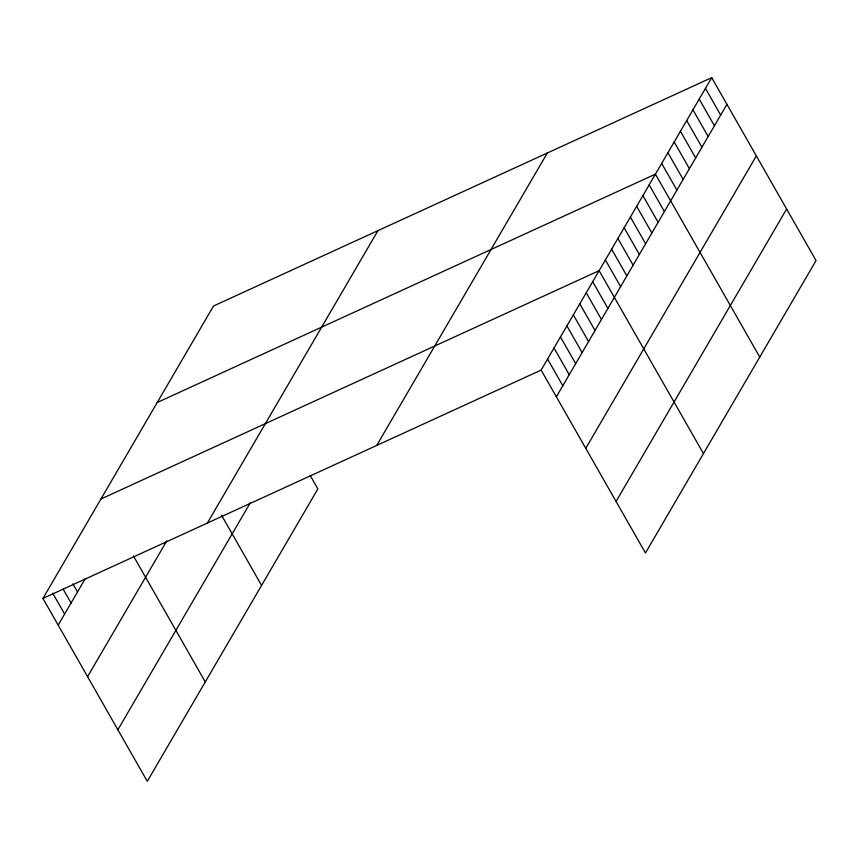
<?xml version="1.0" encoding="UTF-8"?>
<svg xmlns="http://www.w3.org/2000/svg" width="859" height="859" viewBox="0 0 859 859"><rect width="100%" height="100%" fill="white"/><g stroke="black" fill="none" stroke-linecap="round" stroke-linejoin="round"><path stroke-width="1.29" d="M310.206 475.457L317.873 488.911L147.286 781.346L42.95 598.422L213.537 305.997L711.714 77.654L816.05 260.578L645.463 553.003L541.127 370.089L711.714 77.654M58.176 625.116L85.245 578.719M87.575 676.667L166.85 540.783M207.352 523.077L377.939 230.642M117.876 729.785L250.313 502.762M376.725 445.445L547.323 153.009M556.353 396.783L726.939 104.347M585.752 448.334L756.349 155.898M616.053 501.452L786.64 209.016M157.251 402.495L655.417 174.162L759.753 357.076M100.954 499.004L599.131 270.66L703.457 453.584M42.95 598.422L541.127 370.089M705.464 88.38L720.68 115.074M699.205 99.107L714.43 125.79M692.955 109.823L708.17 136.517M686.695 120.55L701.921 147.233M680.446 131.266L695.661 157.959M674.186 141.993L689.412 168.686M667.926 152.719L683.152 179.402M661.677 163.435L676.903 190.129M649.168 184.878L664.394 211.572M642.908 195.605L658.134 222.298M636.659 206.332L651.884 233.014M630.399 217.048L645.624 243.741M624.149 227.775L639.364 254.457M617.889 238.491L633.115 265.184M611.64 249.217L626.855 275.911M605.38 259.944L620.606 286.627M592.678 281.709L607.904 308.402M586.235 292.758L601.461 319.451M579.793 303.807L595.019 330.49M573.35 314.856L588.576 341.538M566.908 325.905L582.123 352.587M560.455 336.943L575.68 363.636M554.012 347.992L569.238 374.685M547.57 359.041L562.795 385.734M221.633 515.379L261.576 585.409M133.435 555.945L205.28 681.917M72.875 583.852L77.503 591.969M63.115 589.091L71.061 603.018M52.7 593.182L64.618 614.067"/></g></svg>
